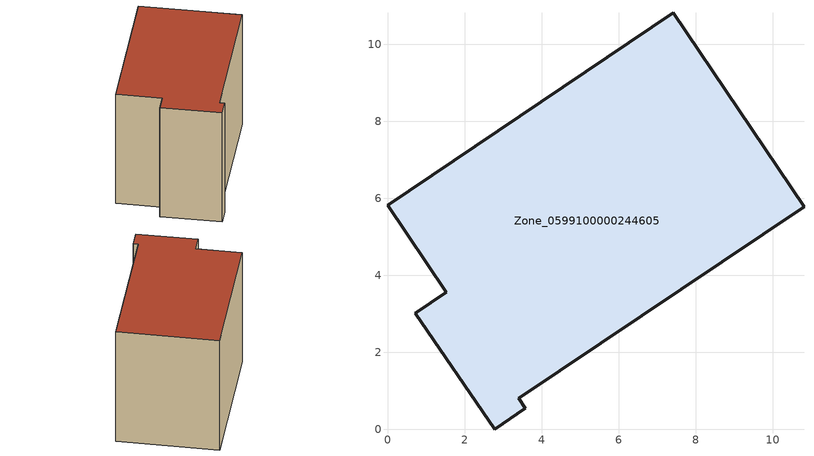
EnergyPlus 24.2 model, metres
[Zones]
Zone_0599100000244605
 floor ground (C_G): 3.41,0.8 3.58,0.54 2.78,0 0.72,3.01 1.53,3.56 0,5.82 7.42,10.82 10.82,5.79 z0
 wall outside (C_F): 3.58,0.54 3.41,0.8 10.82,5.79 7.42,10.82 0,5.82 1.53,3.56 0.72,3.01 2.78,0 3.58,0.54 z0:7.7
 roof outside (C_R): 3.41,0.8 10.82,5.79 7.42,10.82 0,5.82 1.53,3.56 0.72,3.01 2.78,0 3.58,0.54 z7.7
[BUILDING]
Pand.0599100000244605: North Axis=0; Terrain=City; Loads Convergence Tolerance Value=0.04; Temperature Convergence Tolerance Value=0.4; Solar Distribution=FullExterior; Maximum Number of Warmup Days=25; Minimum Number of Warmup Days=1
[Site:Location]
Rotterdam.The.Hague.AP_ZH_NLD Design_Conditions: Latitude=51.96; Longitude=4.45; Time Zone=1; Elevation=-4.5
[SITE:GROUNDTEMPERATURE:BUILDINGSURFACE]
18, 18, 18, 18, 18, 18, 18, 18, 18, 18, 18, 18
[MATERIAL] Thermal Absorptance=0.9; Solar Absorptance=0.7; Visible Absorptance=0.7
Name | Roughness | Thickness | Conductivity | Density | Specific Heat
G.TI.1965-1974 | MediumSmooth | 0.15 | 0.882353 | 540 | 1210
F.TI.1965-1974 | Rough | 0.3 | 0.697674 | 1920 | 840
R.TI.1965-1974 | MediumRough | 0.2 | 0.232558 | 1500 | 1000
[CONSTRUCTION]
C_G: G.TI.1965-1974
C_F: F.TI.1965-1974
C_R: R.TI.1965-1974
[ZONE]
Zone_0599100000244605: Type=1; Multiplier=1; Ceiling Height=Autocalculate; Volume=Autocalculate; Floor Area=autocalculate; Part of Total Floor Area=Yes
[ZONEINFILTRATION:DESIGNFLOWRATE]
Infil_Zone_0599100000244605: Zone or ZoneList or Space or SpaceList=Zone_0599100000244605; Schedule=AlwaysOn; Design Flow Rate Calculation Method=Flow/Area; Flow Rate per Floor Area=0.003; Constant Term Coefficient=1; Temperature Term Coefficient=0; Velocity Term Coefficient=0; Velocity Squared Term Coefficient=0
[HVACTEMPLATE:ZONE:IDEALLOADSAIRSYSTEM]
Zone_0599100000244605: Maximum Heating Supply Air Temperature=50; Minimum Cooling Supply Air Temperature=13; Maximum Heating Supply Air Humidity Ratio=0.0156; Minimum Cooling Supply Air Humidity Ratio=0.0077; Heating Limit=NoLimit; Cooling Limit=NoLimit; Dehumidification Control Type=ConstantSensibleHeatRatio; Cooling Sensible Heat Ratio=0.7; Dehumidification Setpoint=60; Humidification Control Type=None; Humidification Setpoint=30; Outdoor Air Method=None; Outdoor Air Flow Rate per Person=0.00944; Outdoor Air Flow Rate per Zone Floor Area=0; Outdoor Air Flow Rate per Zone=0; Demand Controlled Ventilation Type=None; Outdoor Air Economizer Type=NoEconomizer; Heat Recovery Type=None; Sensible Heat Recovery Effectiveness=0.7; Latent Heat Recovery Effectiveness=0.65
[ZONECONTROL:THERMOSTAT]
ThermostatControl_Zone_0599100000244605: Zone or ZoneList=Zone_0599100000244605; Control Type Schedule=DualSetpointControlType; Control 1=Thermostat_Zone_0599100000244605; Temperature Difference Between Cutout And Setpoint=0
[THERMOSTATSETPOINT:DUALSETPOINT]
Thermostat_Zone_0599100000244605: Heating Setpoint Temperature Schedule=HeatingSetpoint_Zone_0599100000244605; Cooling Setpoint Temperature Schedule=CoolingSetpoint_Zone_0599100000244605
[SCHEDULE:COMPACT]
HeatingSetpoint_Zone_0599100000244605: Through: 12/31, For: AllDays, Until: 24:00, 21
CoolingSetpoint_Zone_0599100000244605: Through: 12/31, For: AllDays, Until: 24:00, 24
DualSetpointControlType: Through: 12/31, For: AllDays, Until: 24:00, 4
AlwaysOn: Through: 12/31, For: AllDays, Until: 24:00, 1
